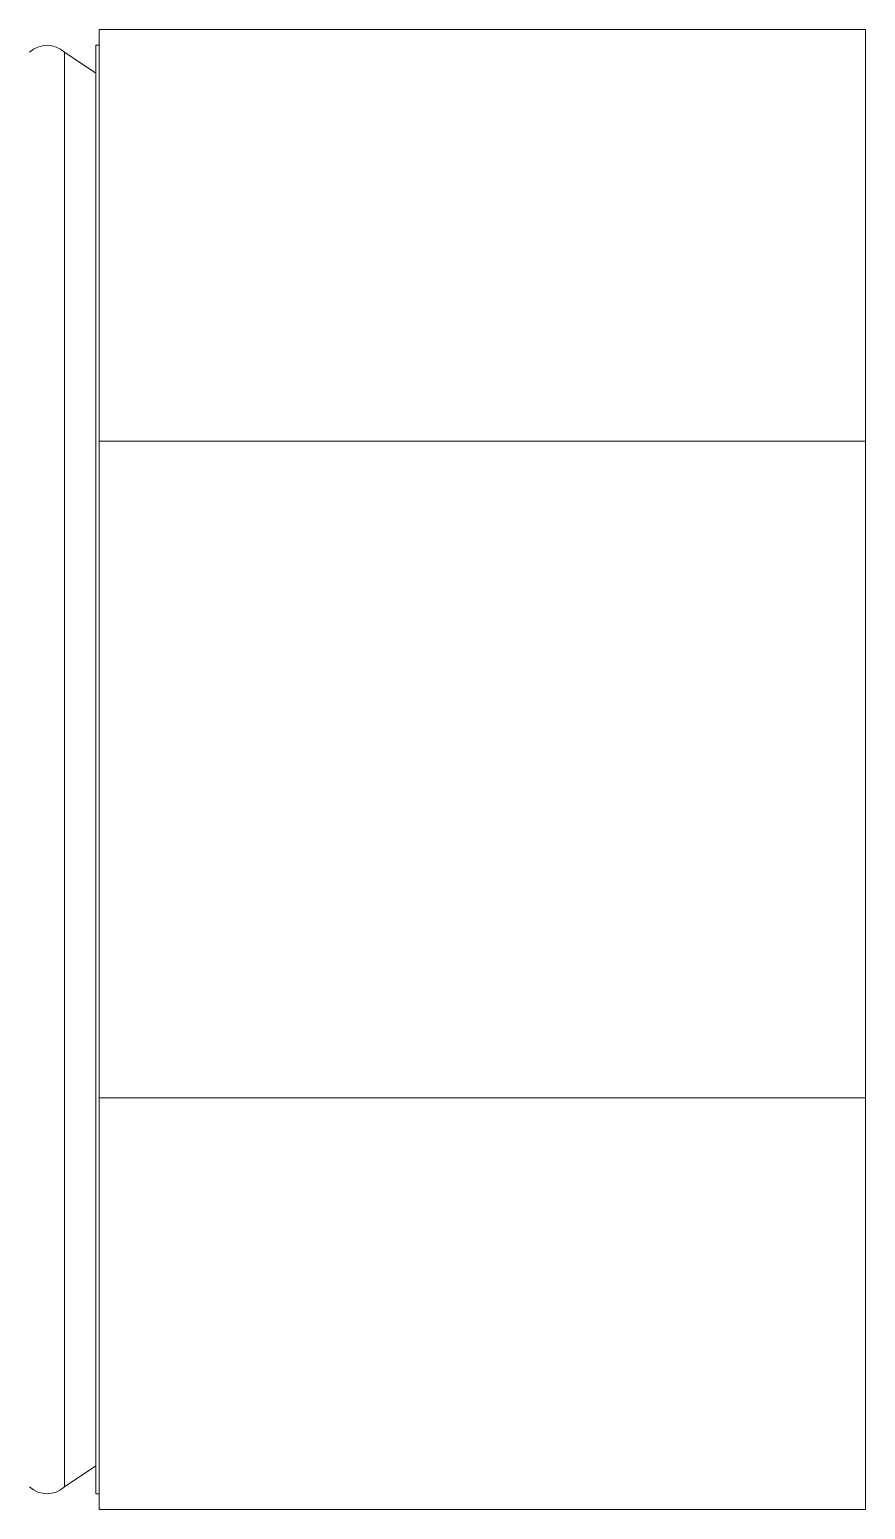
# Model space of a CAD drawing. Header units: millimetres. Extents: x -1052 to 3351, y 0 to 2015.
# Drawn here: x -201.392 to -201.037, y 1698.9 to 1699.528 of the extents above; entities that cross this region are included whole.
import ezdxf

# ---------------------------------------------------------------- set-up
doc = ezdxf.new("R2010")
doc.units = ezdxf.units.MM
doc.layers.add('@ New Renovation', color=7, linetype='Continuous')
doc.layers.add('_MI_40X200-S-U_CSOLIDLINE！实线层', color=7, linetype='Continuous', lineweight=18)
doc.layers.add('AM_CL', color=7, linetype='Continuous', lineweight=15)

# ---------------------------------------------------------------- blocks, each defined once
blk = doc.blocks.new('*X870')
at = {"layer": '_MI_40X200-S-U_CSOLIDLINE！实线层', "color": 7, "linetype": 'Continuous'}
for p, q in [((-2125.48, -668.705), (-2166.68, -668.705)), ((-2166.08, -669.605), (-2166.68, -668.705)), ((-2126.08, -669.605), (-2125.48, -668.705)), ((-2167.33, -691.705), (-2167.33, -669.705)), ((-2124.83, -669.705), (-2167.33, -669.705)), ((-2166.88, -669.705), (-2166.88, -669.605)), ((-2125.28, -669.605), (-2166.88, -669.605)), ((-2155.514, -669.705), (-2155.514, -691.705)), ((-2136.646, -691.705), (-2136.646, -669.705)), ((-2125.28, -669.705), (-2125.28, -669.605)), ((-2124.83, -669.705), (-2124.83, -691.705)), ((-2124.83, -691.705), (-2167.33, -691.705))]:
    blk.add_line(p, q, dxfattribs=at)
for centre, start, end in [((-2166.155, -668.205), 136.3972, 223.6028), ((-2126.005, -668.205), 316.3972, 43.6028)]:
    blk.add_arc(centre, 0.725, start, end, dxfattribs=at)
blk = doc.blocks.new('1111')
at = {"layer": '@ New Renovation', "color": 0, "xscale": -1.000000000000001, "rotation": 90}
blk.add_blockref('*X870', (742235.8, 28062.846), dxfattribs=at)

msp = doc.modelspace()

# ---------------------------------------------------------------- block references
at = {"layer": 'AM_CL', "xscale": 0.01479181789831161, "yscale": 0.01479181789831161, "zscale": 0.01479181789831161}
msp.add_blockref('1111', (-11190.28576, 1252.3689), dxfattribs=at)

doc.saveas('drawing.dxf')
